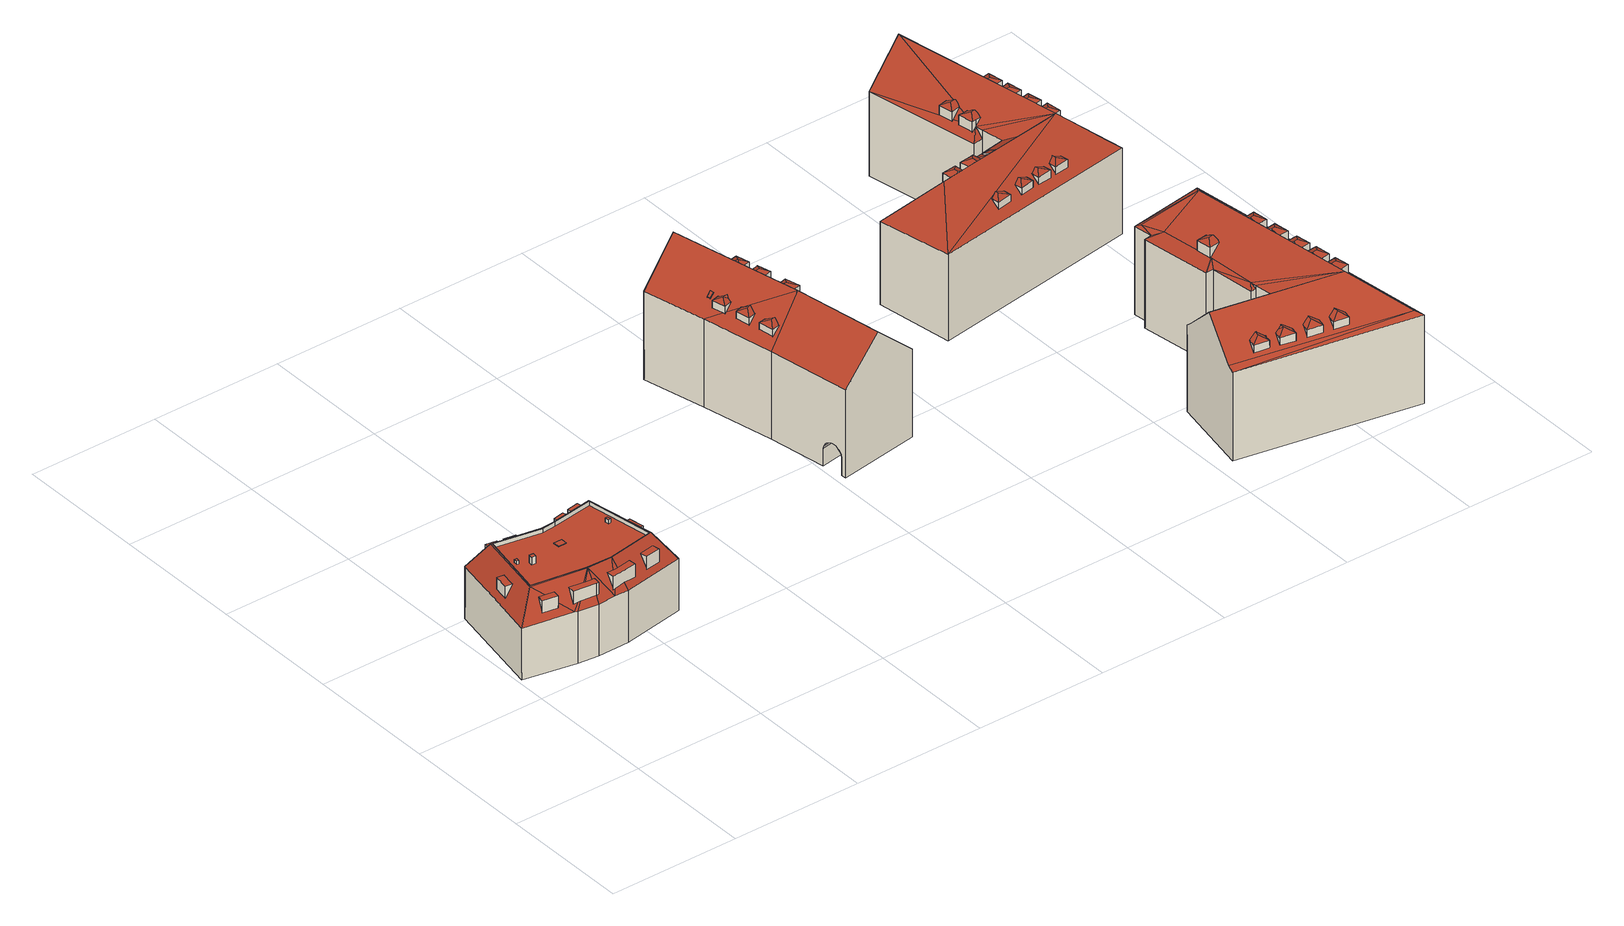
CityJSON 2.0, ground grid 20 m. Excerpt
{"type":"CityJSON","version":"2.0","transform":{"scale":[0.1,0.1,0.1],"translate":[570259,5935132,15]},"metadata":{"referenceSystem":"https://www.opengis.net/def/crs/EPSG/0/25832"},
"CityObjects":{
"building1":{"type":"Building","attributes":{"Grundfläche 2D":"360.085735","Grundhöhe NN":"15.982"},"children":["building1-1","building1-2","building1-3","building1-4","building1-5","building1-6","building1-7","building1-8","building1-9","building1-10","building1-11","building1-12","building1-13","building1-14","building1-15","building1-16"],"geometry":[{"type":"Solid","lod":"3","boundaries":[[[[0,1,2,3,4]],[[5,6,7,8,2,9,10]],[[2,8,7,6,0,4,3]],[[11,12,13,14,9,15,16]],[[12,6,5,10,9,14,13]],[[17,18,19,20,21,22,23]],[[16,15,21,20,19,18,17,23,12,11]],[[24,25,1,0,26]],[[23,22,27,28,29]],[[30,28,31,32,33]],[[30,29,28]],[[34,35,36,37,31,38,39]],[[35,30,33,32,31,37,36]],[[38,40,41,42,35,34,39]],[[42,41,40,43,35]],[[43,44,45,46,47,48,49]],[[49,48,47,35,43]],[[47,46,45,44,24,26]],[[12,23,29,30,35,47,26,0,6],[50,51,52,53,54,55,56,57]],[[58,59,60,61,62,63,64,65]],[[60,59,50,57]],[[60,57,56,61]],[[63,62,55,54]],[[55,62,61,56]],[[50,59,58,51]],[[58,65,52,51]],[[65,64,53,52]],[[53,64,63,54]],[[9,2,1,66,67]],[[15,9,67,68]],[[22,21,15,68,69]],[[28,27,22,69,70]],[[38,31,28,70,71]],[[40,38,71,72]],[[44,43,40,72,73]],[[24,44,73,74]],[[1,25,24,74,66]],[[70,69,68,67,66,74,73,72,71]]]],"semantics":{"surfaces":[{"type":"RoofSurface"},{"type":"WallSurface"},{"type":"GroundSurface"}],"values":[[0,0,0,0,0,0,0,0,0,0,0,0,0,0,0,0,0,0,0,0,1,1,1,1,1,1,1,1,1,1,1,1,1,1,1,1,1,2]]}}]},
"building1-1":{"type":"BuildingInstallation","parents":["building1"],"geometry":[{"type":"MultiSurface","lod":"3","boundaries":[[[75,76,77,78,79,80]],[[81,82,76,75]],[[78,77,76,82,83,84]],[[79,78,84,85]],[[75,80,79,85,81]]],"semantics":{"surfaces":[{"type":"RoofSurface"},{"type":"WallSurface"}],"values":[0,1,1,1,1]}}]},
"building1-2":{"type":"BuildingInstallation","parents":["building1"],"geometry":[{"type":"MultiSurface","lod":"3","boundaries":[[[86,87,88,89]],[[90,87,86,91,8]],[[87,90,7,88]],[[86,89,91]]],"semantics":{"surfaces":[{"type":"RoofSurface"},{"type":"WallSurface"}],"values":[0,1,1,1]}}]},
"building1-3":{"type":"BuildingInstallation","parents":["building1"],"geometry":[{"type":"MultiSurface","lod":"3","boundaries":[[[92,93,94,95]],[[95,94,96,97]],[[92,95,97,98]],[[93,92,98,99]],[[94,93,99,96]]],"semantics":{"surfaces":[{"type":"RoofSurface"},{"type":"WallSurface"}],"values":[0,1,1,1,1]}}]},
"building1-4":{"type":"BuildingInstallation","parents":["building1"],"geometry":[{"type":"MultiSurface","lod":"3","boundaries":[[[13,100,101,102,103,104,105,11]],[[104,106,16,105]],[[101,100,5,107]],[[101,107,10,108,14,106,104,103,102]]],"semantics":{"surfaces":[{"type":"RoofSurface"},{"type":"WallSurface"}],"values":[0,1,1,1]}}]},
"building1-5":{"type":"BuildingInstallation","parents":["building1"],"geometry":[{"type":"MultiSurface","lod":"3","boundaries":[[[109,110,111,112]],[[112,111,113]],[[109,114,110]],[[115,113,111,110,114]]],"semantics":{"surfaces":[{"type":"RoofSurface"},{"type":"WallSurface"}],"values":[0,1,1,1]}}]},
"building1-6":{"type":"BuildingInstallation","parents":["building1"],"geometry":[{"type":"MultiSurface","lod":"3","boundaries":[[[116,117,42,34,36,118,119,120]],[[117,116,121]],[[119,118,122]],[[119,122,37,39,41,120]],[[116,120,41,121]]],"semantics":{"surfaces":[{"type":"RoofSurface"},{"type":"WallSurface"}],"values":[0,1,1,1,1]}}]},
"building1-7":{"type":"BuildingInstallation","parents":["building1"],"geometry":[{"type":"MultiSurface","lod":"3","boundaries":[[[123,124,125,126]],[[125,124,127]],[[123,126,128]],[[124,123,128,127]]],"semantics":{"surfaces":[{"type":"RoofSurface"},{"type":"WallSurface"}],"values":[0,1,1,1]}}]},
"building1-8":{"type":"BuildingInstallation","parents":["building1"],"geometry":[{"type":"MultiSurface","lod":"3","boundaries":[[[129,130,131,132,33]],[[132,131,133,32]],[[130,129,134]],[[131,130,134,133]]],"semantics":{"surfaces":[{"type":"RoofSurface"},{"type":"WallSurface"}],"values":[0,1,1,1]}}]},
"building1-9":{"type":"BuildingInstallation","parents":["building1"],"geometry":[{"type":"MultiSurface","lod":"3","boundaries":[[[135,136,137,138,139]],[[140,19,139,138,137]],[[136,135,141]],[[20,140,137,136,141]]],"semantics":{"surfaces":[{"type":"RoofSurface"},{"type":"WallSurface"}],"values":[0,1,1,1]}}]},
"building1-10":{"type":"BuildingInstallation","parents":["building1"],"geometry":[{"type":"MultiSurface","lod":"3","boundaries":[[[48,142,143,144,145,146,46]],[[147,146,145]],[[143,142,148]],[[147,145,144,143,148,49,45]]],"semantics":{"surfaces":[{"type":"RoofSurface"},{"type":"WallSurface"}],"values":[0,1,1,1]}}]},
"building1-11":{"type":"BuildingInstallation","parents":["building1"],"geometry":[{"type":"MultiSurface","lod":"3","boundaries":[[[149,150,151,152]],[[153,154,152,151]],[[149,152,154,155]],[[155,156,150,149]],[[151,150,156,153]]],"semantics":{"surfaces":[{"type":"RoofSurface"},{"type":"WallSurface"}],"values":[0,1,1,1,1]}}]},
"building1-12":{"type":"BuildingInstallation","parents":["building1"],"geometry":[{"type":"MultiSurface","lod":"3","boundaries":[[[157,158,159,160]],[[159,158,161,162]],[[157,160,163]],[[161,158,157,163,164]]],"semantics":{"surfaces":[{"type":"RoofSurface"},{"type":"WallSurface"}],"values":[0,1,1,1]}}]},
"building1-13":{"type":"BuildingInstallation","parents":["building1"],"geometry":[{"type":"MultiSurface","lod":"3","boundaries":[[[17,165,166,167,168]],[[168,167,169]],[[166,165,18,170]],[[167,166,170,169]]],"semantics":{"surfaces":[{"type":"RoofSurface"},{"type":"WallSurface"}],"values":[0,1,1,1]}}]},
"building1-14":{"type":"BuildingInstallation","parents":["building1"],"geometry":[{"type":"MultiSurface","lod":"3","boundaries":[[[171,172,173,174]],[[174,173,175,176]],[[171,174,176,177]],[[177,178,172,171]],[[178,175,173,172]]],"semantics":{"surfaces":[{"type":"RoofSurface"},{"type":"WallSurface"}],"values":[0,1,1,1,1]}}]},
"building1-15":{"type":"BuildingInstallation","parents":["building1"],"geometry":[{"type":"MultiSurface","lod":"3","boundaries":[[[179,180,181,182,4]],[[182,181,183,3]],[[180,179,184]],[[181,180,184,183]]],"semantics":{"surfaces":[{"type":"RoofSurface"},{"type":"WallSurface"}],"values":[0,1,1,1]}}]},
"building1-16":{"type":"BuildingInstallation","parents":["building1"],"geometry":[{"type":"MultiSurface","lod":"3","boundaries":[[[185,186,187,188]],[[188,187,189,190]],[[185,188,190,191]],[[186,185,191,192]],[[187,186,192,189]]],"semantics":{"surfaces":[{"type":"RoofSurface"},{"type":"WallSurface"}],"values":[0,1,1,1,1]}}]},
"building2":{"type":"Building","attributes":{"Grundfläche 2D":"383.213323","Grundhöhe NN":"17.185"},"children":["building2-1","building2-2","building2-3","building2-4","building2-5","building2-6","building2-7","building2-8","building2-9"],"geometry":[{"type":"Solid","lod":"3","boundaries":[[[[193,194,195]],[[193,196,194]],[[197,198,199,200,201,202,203]],[[200,199,198,197,203,202,196,193]],[[204,196,202,205,206,207]],[[207,206,208,196,204]],[[208,209,194,196]],[[210,211,212,213,214,215,216,217,218,219,220,221,222,200,193,195,223]],[[201,200,222,224]],[[205,202,201,224,225]],[[206,205,225,226]],[[208,206,226,227]],[[228,229,230,231,232,233,234,235,236,237,238,239,209,208,227]],[[195,194,209,239,223]],[[211,210,238,237]],[[229,228,220,219]],[[222,221,220,228,227,226,225,224]],[[238,210,223,239]],[[230,229,219,218]],[[231,230,218,217]],[[217,216,232,231]],[[216,215,233,232]],[[215,214,234,233]],[[214,213,235,234]],[[213,212,236,235]],[[237,236,212,211]]]],"semantics":{"surfaces":[{"type":"RoofSurface"},{"type":"WallSurface"},{"type":"GroundSurface"},{"type":"OuterCeilingSurface"}],"values":[[0,0,0,0,0,0,0,1,1,1,1,1,1,1,1,1,2,2,3,3,3,3,3,3,3,3]]}}]},
"building2-1":{"type":"BuildingInstallation","parents":["building2"],"geometry":[{"type":"MultiSurface","lod":"3","boundaries":[[[240,241,242,243]],[[243,242,244,245]],[[240,243,245,246]],[[241,240,246,247]],[[242,241,247,244]]],"semantics":{"surfaces":[{"type":"RoofSurface"},{"type":"WallSurface"}],"values":[0,1,1,1,1]}}]},
"building2-2":{"type":"BuildingInstallation","parents":["building2"],"geometry":[{"type":"MultiSurface","lod":"3","boundaries":[[[248,249,250,251,252,253]],[[253,252,254]],[[254,252,251,255,256]],[[257,198,249,248,253]],[[254,256,258]],[[199,257,253,254,258]]],"semantics":{"surfaces":[{"type":"RoofSurface"},{"type":"WallSurface"}],"values":[0,0,0,1,1,1]}}]},
"building2-3":{"type":"BuildingInstallation","parents":["building2"],"geometry":[{"type":"MultiSurface","lod":"3","boundaries":[[[259,260,261,262]],[[262,261,263,264]],[[259,262,264,265]],[[260,259,265,266]],[[261,260,266,263]]],"semantics":{"surfaces":[{"type":"RoofSurface"},{"type":"WallSurface"}],"values":[0,1,1,1,1]}}]},
"building2-4":{"type":"BuildingInstallation","parents":["building2"],"geometry":[{"type":"MultiSurface","lod":"3","boundaries":[[[267,268,269,270]],[[268,267,271]],[[267,270,203,272]],[[272,273,267]],[[271,267,273,274]],[[269,268,275]],[[271,274,197,276]],[[276,275,268,271]]],"semantics":{"surfaces":[{"type":"RoofSurface"},{"type":"WallSurface"}],"values":[0,0,0,0,0,1,1,1]}}]},
"building2-5":{"type":"BuildingInstallation","parents":["building2"],"geometry":[{"type":"MultiSurface","lod":"3","boundaries":[[[277,278,279,280]],[[280,279,281]],[[278,282,279]],[[283,281,279,282,284,285]],[[277,280,286,287]],[[281,283,288]],[[288,286,280,281]]],"semantics":{"surfaces":[{"type":"RoofSurface"},{"type":"WallSurface"}],"values":[0,0,0,0,1,1,1]}}]},
"building2-6":{"type":"BuildingInstallation","parents":["building2"],"geometry":[{"type":"MultiSurface","lod":"3","boundaries":[[[289,290,291,292,293]],[[291,290,294]],[[295,294,290,289,296,297]],[[292,291,298]],[[295,297,299,294]],[[299,298,291,294]]],"semantics":{"surfaces":[{"type":"RoofSurface"},{"type":"WallSurface"}],"values":[0,0,0,1,1,1]}}]},
"building2-7":{"type":"BuildingInstallation","parents":["building2"],"geometry":[{"type":"MultiSurface","lod":"3","boundaries":[[[300,301,302,303]],[[303,302,304]],[[301,305,302]],[[304,302,305,306,307]],[[303,308,204,300]],[[304,307,309]],[[207,308,303,304,309]]],"semantics":{"surfaces":[{"type":"RoofSurface"},{"type":"WallSurface"}],"values":[0,0,0,0,1,1,1]}}]},
"building2-8":{"type":"BuildingInstallation","parents":["building2"],"geometry":[{"type":"MultiSurface","lod":"3","boundaries":[[[310,311,312,313,314]],[[312,311,315]],[[315,311,310,316,317]],[[312,318,313]],[[317,319,315]],[[312,315,319,318]]],"semantics":{"surfaces":[{"type":"RoofSurface"},{"type":"WallSurface"}],"values":[0,0,0,1,1,1]}}]},
"building2-9":{"type":"BuildingInstallation","parents":["building2"],"geometry":[{"type":"MultiSurface","lod":"3","boundaries":[[[320,321,322,323,324]],[[321,320,325,326]],[[324,323,327,328]],[[320,324,328,325]],[[322,321,326,329]],[[323,322,329,327]]],"semantics":{"surfaces":[{"type":"RoofSurface"},{"type":"WallSurface"}],"values":[0,1,1,1,1,1]}}]},
"building3":{"type":"Building","attributes":{"Grundfläche 2D":"631.702002","Grundhöhe NN":"17.449"},"children":["building3-1","building3-2","building3-3","building3-4","building3-5","building3-6","building3-7","building3-8","building3-9","building3-10","building3-11","building3-12","building3-13","building3-14"],"geometry":[{"type":"Solid","lod":"3","boundaries":[[[[330,331,332,333,334]],[[334,333,335]],[[336,337,338,331]],[[339,340,341,342,331,338,343]],[[342,341,340,339,343,332,331]],[[344,337,336]],[[345,337,344]],[[346,337,345]],[[347,348,346]],[[348,337,346]],[[349,348,347]],[[350,351,349]],[[351,348,349]],[[352,353,350]],[[353,351,350]],[[354,355,356,357,353,352]],[[358,355,354]],[[359,360,358]],[[358,360,355]],[[359,361,360]],[[362,332,343]],[[332,362,363,364]],[[335,333,365]],[[366,367,338,337,348]],[[343,338,368,362]],[[369,353,357,356,355,360,338]],[[360,368,338]],[[369,351,353]],[[366,348,369,338,367]],[[369,348,351]],[[361,368,360]],[[332,364,333]],[[333,364,363,365]],[[344,336,331,330,334,370,371]],[[345,344,371,372]],[[346,345,372,373]],[[347,346,373,374]],[[349,347,374,375]],[[350,349,375,376]],[[352,350,376,377]],[[354,352,377,378]],[[358,354,378,379]],[[359,358,379,380]],[[361,359,380,381]],[[368,361,381,382,362]],[[365,363,362,382,383]],[[335,365,383,384]],[[334,335,384,370]],[[380,379,378,377,376,375,374,373,372,371,370,384,383,382,381]]]],"semantics":{"surfaces":[{"type":"RoofSurface"},{"type":"WallSurface"},{"type":"GroundSurface"}],"values":[[0,0,0,0,0,0,0,0,0,0,0,0,0,0,0,0,0,0,0,0,0,0,0,0,0,0,0,0,0,0,1,1,1,1,1,1,1,1,1,1,1,1,1,1,1,1,1,1,2]]}}]},
"building3-1":{"type":"BuildingInstallation","parents":["building3"],"geometry":[{"type":"MultiSurface","lod":"3","boundaries":[[[385,386,387,388,389,390]],[[390,389,391]],[[392,391,389,388,393,394]],[[385,390,395,386]],[[393,388,387]],[[392,396,391]],[[396,395,390,391]]],"semantics":{"surfaces":[{"type":"RoofSurface"},{"type":"WallSurface"}],"values":[0,0,0,1,1,1,1]}}]},
"building3-2":{"type":"BuildingInstallation","parents":["building3"],"geometry":[{"type":"MultiSurface","lod":"3","boundaries":[[[397,398,399]],[[400,401,398,397,402]],[[403,399,398,401,404,405,367]],[[402,397,406,366]],[[404,401,400]],[[399,403,407]],[[407,406,397,399]]],"semantics":{"surfaces":[{"type":"RoofSurface"},{"type":"WallSurface"}],"values":[0,0,0,1,1,1,1]}}]},
"building3-3":{"type":"BuildingInstallation","parents":["building3"],"geometry":[{"type":"MultiSurface","lod":"3","boundaries":[[[408,409,410,411,412,413]],[[411,410,414]],[[415,414,410,409,416,417]],[[412,411,418]],[[416,409,408]],[[414,415,419]],[[419,418,411,414]]],"semantics":{"surfaces":[{"type":"RoofSurface"},{"type":"WallSurface"}],"values":[0,0,0,1,1,1,1]}}]},
"building3-4":{"type":"BuildingInstallation","parents":["building3"],"geometry":[{"type":"MultiSurface","lod":"3","boundaries":[[[420,421,422]],[[423,424,421,420]],[[425,426,424,423]],[[422,427,425,423,420]],[[428,427,422,421]],[[426,428,421,424]]],"semantics":{"surfaces":[{"type":"RoofSurface"},{"type":"WallSurface"}],"values":[0,0,1,1,1,1]}}]},
"building3-5":{"type":"BuildingInstallation","parents":["building3"],"geometry":[{"type":"MultiSurface","lod":"3","boundaries":[[[429,430,431,432,433]],[[432,431,434]],[[435,434,431,430,436]],[[432,437,433]],[[429,438,430]],[[430,438,436]],[[435,439,434]],[[432,434,439,437]]],"semantics":{"surfaces":[{"type":"RoofSurface"},{"type":"WallSurface"}],"values":[0,0,0,1,1,1,1,1]}}]},
"building3-6":{"type":"BuildingInstallation","parents":["building3"],"geometry":[{"type":"MultiSurface","lod":"3","boundaries":[[[440,441,442,443,444,445]],[[443,442,446]],[[447,446,442,441,448,449]],[[443,450,444]],[[448,441,440,451]],[[447,452,446]],[[443,446,452,450]]],"semantics":{"surfaces":[{"type":"RoofSurface"},{"type":"WallSurface"}],"values":[0,0,0,1,1,1,1]}}]},
"building3-7":{"type":"BuildingInstallation","parents":["building3"],"geometry":[{"type":"MultiSurface","lod":"3","boundaries":[[[453,454,455,456]],[[456,457,458,453]],[[459,457,456,455,460,341]],[[458,457,459,461]],[[455,454,462,460]],[[462,454,453,458,461,342]]],"semantics":{"surfaces":[{"type":"RoofSurface"},{"type":"WallSurface"}],"values":[0,0,1,1,1,1]}}]},
"building3-8":{"type":"BuildingInstallation","parents":["building3"],"geometry":[{"type":"MultiSurface","lod":"3","boundaries":[[[463,464,465,466,467,468]],[[466,465,469]],[[470,469,465,464,471,472]],[[466,473,467]],[[463,474,464]],[[464,474,471]],[[470,475,469]],[[466,469,475,473]]],"semantics":{"surfaces":[{"type":"RoofSurface"},{"type":"WallSurface"}],"values":[0,0,0,1,1,1,1,1]}}]},
"building3-9":{"type":"BuildingInstallation","parents":["building3"],"geometry":[{"type":"MultiSurface","lod":"3","boundaries":[[[476,477,478,479,480,481]],[[479,478,482]],[[483,478,477,484,485]],[[478,483,486,482]],[[480,479,487]],[[484,477,476]],[[482,486,488]],[[488,487,479,482]]],"semantics":{"surfaces":[{"type":"RoofSurface"},{"type":"WallSurface"}],"values":[0,0,0,0,1,1,1,1]}}]},
"building3-10":{"type":"BuildingInstallation","parents":["building3"],"geometry":[{"type":"MultiSurface","lod":"3","boundaries":[[[489,490,491,492,493,494]],[[492,491,495]],[[496,495,491,490,497,498]],[[493,492,499]],[[497,490,489]],[[495,496,500]],[[500,499,492,495]]],"semantics":{"surfaces":[{"type":"RoofSurface"},{"type":"WallSurface"}],"values":[0,0,0,1,1,1,1]}}]},
"building3-11":{"type":"BuildingInstallation","parents":["building3"],"geometry":[{"type":"MultiSurface","lod":"3","boundaries":[[[501,502,503,504,505,506,507]],[[503,502,508]],[[508,502,501,509,510,511,512,513]],[[504,503,514,356,515,505]],[[509,501,507,516]],[[517,508,513,512,357]],[[517,514,503,508]]],"semantics":{"surfaces":[{"type":"RoofSurface"},{"type":"WallSurface"}],"values":[0,0,0,1,1,1,1]}}]},
"building3-12":{"type":"BuildingInstallation","parents":["building3"],"geometry":[{"type":"MultiSurface","lod":"3","boundaries":[[[518,519,520,521,522,523]],[[521,520,524]],[[525,524,520,519,526,527]],[[521,528,522]],[[518,529,519]],[[519,529,526]],[[525,530,524]],[[521,524,530,528]]],"semantics":{"surfaces":[{"type":"RoofSurface"},{"type":"WallSurface"}],"values":[0,0,0,1,1,1,1,1]}}]},
"building3-13":{"type":"BuildingInstallation","parents":["building3"],"geometry":[{"type":"MultiSurface","lod":"3","boundaries":[[[531,532,533,534,535]],[[536,531,535,534,537,534]],[[538,533,532,539]],[[534,533,538,537]],[[532,531,536,539]]],"semantics":{"surfaces":[{"type":"RoofSurface"},{"type":"WallSurface"}],"values":[0,1,1,1,1]}}]},
"building3-14":{"type":"BuildingInstallation","parents":["building3"],"geometry":[{"type":"MultiSurface","lod":"3","boundaries":[[[540,541,542,543,544,545]],[[546,540,545,547]],[[340,548,541,540,546,547,549,550]],[[549,547,545,544,551,339]],[[542,541,548,552]],[[551,544,543,542,552,553]]],"semantics":{"surfaces":[{"type":"RoofSurface"},{"type":"WallSurface"}],"values":[0,0,1,1,1,1]}}]},
"building4":{"type":"Building","attributes":{"Grundfläche 2D":"625.158562","Grundhöhe NN":"17.695"},"children":["building4-1","building4-2","building4-3","building4-4","building4-5","building4-6","building4-7","building4-8","building4-9","building4-10","building4-11","building4-12","building4-13"],"geometry":[{"type":"Solid","lod":"3","boundaries":[[[[554,555,556,557]],[[558,559,560,561,562,556,563,564]],[[559,558,564,563,565,560]],[[566,554,557,567]],[[567,557,568,566]],[[560,569,557]],[[562,561,560,557,556]],[[570,557,569,571]],[[565,572,560]],[[573,574,575,576,570,571]],[[576,577,578]],[[574,577,576,575]],[[579,568,580,581,582,578,583,584,585]],[[586,568,557,570,576,578]],[[580,568,586,578,582,581]],[[566,568,579]],[[583,578,577]],[[560,572,569]],[[574,584,583,577]],[[563,556,555,587,588]],[[565,563,588,589]],[[572,565,589,590]],[[569,572,590,591,571]],[[584,574,573,571,591,592]],[[585,584,592,593]],[[579,585,593,594]],[[566,579,594,595]],[[554,566,595,596]],[[555,554,596,587]],[[589,588,587,596,595,594,593,592,591,590]]]],"semantics":{"surfaces":[{"type":"RoofSurface"},{"type":"WallSurface"},{"type":"GroundSurface"}],"values":[[0,0,0,0,0,0,0,0,0,0,0,0,0,0,0,0,1,1,1,1,1,1,1,1,1,1,1,1,1,2]]}}]},
"building4-1":{"type":"BuildingInstallation","parents":["building4"],"geometry":[{"type":"MultiSurface","lod":"3","boundaries":[[[597,598,599,600,601]],[[599,598,602]],[[602,598,597,603,604]],[[599,605,600]],[[604,606,602]],[[599,602,606,605]]],"semantics":{"surfaces":[{"type":"RoofSurface"},{"type":"WallSurface"}],"values":[0,0,0,1,1,1]}}]},
"building4-2":{"type":"BuildingInstallation","parents":["building4"],"geometry":[{"type":"MultiSurface","lod":"3","boundaries":[[[607,608,609,610,611]],[[609,608,612]],[[612,608,607,613,614]],[[609,615,610]],[[614,616,612]],[[609,612,616,615]]],"semantics":{"surfaces":[{"type":"RoofSurface"},{"type":"WallSurface"}],"values":[0,0,0,1,1,1]}}]},
"building4-3":{"type":"BuildingInstallation","parents":["building4"],"geometry":[{"type":"MultiSurface","lod":"3","boundaries":[[[617,618,619,620,621]],[[621,620,622]],[[623,624,625,622,620,619]],[[558,617,621,626]],[[623,619,618,562]],[[622,625,564]],[[564,626,621,622]]],"semantics":{"surfaces":[{"type":"RoofSurface"},{"type":"WallSurface"}],"values":[0,0,0,1,1,1,1]}}]},
"building4-4":{"type":"BuildingInstallation","parents":["building4"],"geometry":[{"type":"MultiSurface","lod":"3","boundaries":[[[627,628,629,630]],[[628,627,631]],[[631,627,630,632]],[[628,633,629]],[[632,634,631]],[[628,631,634,633]]],"semantics":{"surfaces":[{"type":"RoofSurface"},{"type":"WallSurface"}],"values":[0,0,0,1,1,1]}}]},
"building4-5":{"type":"BuildingInstallation","parents":["building4"],"geometry":[{"type":"MultiSurface","lod":"3","boundaries":[[[567,635,636,637,638,639]],[[637,636,640]],[[640,636,635,641,642]],[[637,643,638]],[[642,644,640]],[[637,640,644,643]]],"semantics":{"surfaces":[{"type":"RoofSurface"},{"type":"WallSurface"}],"values":[0,0,0,1,1,1]}}]},
"building4-6":{"type":"BuildingInstallation","parents":["building4"],"geometry":[{"type":"MultiSurface","lod":"3","boundaries":[[[645,646,647,648,649]],[[650,651,648,647,652]],[[653,654,650,652,647,646,655,656]],[[649,648,657,581]],[[646,645,658]],[[655,646,658]],[[586,659,660,650,654,653]],[[660,582,657,648,651,650]]],"semantics":{"surfaces":[{"type":"RoofSurface"},{"type":"WallSurface"}],"values":[0,0,0,1,1,1,1,1]}}]},
"building4-7":{"type":"BuildingInstallation","parents":["building4"],"geometry":[{"type":"MultiSurface","lod":"3","boundaries":[[[661,662,663,664,665]],[[663,662,666]],[[666,662,661,667,668]],[[663,669,664]],[[668,670,666]],[[663,666,670,669]]],"semantics":{"surfaces":[{"type":"RoofSurface"},{"type":"WallSurface"}],"values":[0,0,0,1,1,1]}}]},
"building4-8":{"type":"BuildingInstallation","parents":["building4"],"geometry":[{"type":"MultiSurface","lod":"3","boundaries":[[[671,672,673,674]],[[672,671,675]],[[675,671,674,676]],[[672,677,673]],[[676,678,675]],[[672,675,678,677]]],"semantics":{"surfaces":[{"type":"RoofSurface"},{"type":"WallSurface"}],"values":[0,0,0,1,1,1]}}]},
"building4-9":{"type":"BuildingInstallation","parents":["building4"],"geometry":[{"type":"MultiSurface","lod":"3","boundaries":[[[679,680,681,682,683,684]],[[682,681,685]],[[686,685,681,680,687,688]],[[682,689,683]],[[686,690,685]],[[682,685,690,689]]],"semantics":{"surfaces":[{"type":"RoofSurface"},{"type":"WallSurface"}],"values":[0,0,0,1,1,1]}}]},
"building4-10":{"type":"BuildingInstallation","parents":["building4"],"geometry":[{"type":"MultiSurface","lod":"3","boundaries":[[[691,692,693,694]],[[695,696,697,691,694,698]],[[699,700,701,702,698,694,693,692]],[[703,704,692,691]],[[704,560,699,692]],[[560,700,699]],[[695,698,702,705]],[[561,559,703,691,697,696]]],"semantics":{"surfaces":[{"type":"RoofSurface"},{"type":"WallSurface"}],"values":[0,0,0,1,1,1,1,1]}}]},
"building4-11":{"type":"BuildingInstallation","parents":["building4"],"geometry":[{"type":"MultiSurface","lod":"3","boundaries":[[[706,707,708]],[[709,710,711,712,708,707,713]],[[714,713,707,706,715,716]],[[717,718,706,708]],[[715,706,718]],[[719,580,710,709,713,714]],[[708,712,711,720,717]]],"semantics":{"surfaces":[{"type":"RoofSurface"},{"type":"WallSurface"}],"values":[0,0,0,1,1,1,1]}}]},
"building4-12":{"type":"BuildingInstallation","parents":["building4"],"geometry":[{"type":"MultiSurface","lod":"3","boundaries":[[[721,722,723,724,725]],[[723,722,726]],[[726,722,721,727,728]],[[723,729,724]],[[728,730,726]],[[723,726,730,729]]],"semantics":{"surfaces":[{"type":"RoofSurface"},{"type":"WallSurface"}],"values":[0,0,0,1,1,1]}}]},
"building4-13":{"type":"BuildingInstallation","parents":["building4"],"geometry":[{"type":"MultiSurface","lod":"3","boundaries":[[[731,732,733,734,735,736,737,738]],[[739,740,732,731]],[[575,741,736,735,734,733,742,743]],[[740,742,733,732]],[[741,744,739,731,738,737,736]]],"semantics":{"surfaces":[{"type":"RoofSurface"},{"type":"WallSurface"}],"values":[0,1,1,1,1]}}]}
},
"vertices":[
[214,373,133],[234,402,91],[182,392,91],[192,386,105],[204,379,120],[146,374,113],[149,363,133],[167,379,110],[174,386,101],[143,385,91],[145,379,104],[125,371,118],[128,362,133],[134,370,118],[139,379,103],[119,388,91],[124,374,113],[70,379,120],[76,381,115],[86,384,107],[94,387,100],[105,390,91],[35,403,91],[54,375,133],[261,247,91],[247,325,91],[232,267,133],[21,327,91],[6,249,91],[34,268,133],[35,268,133],[82,235,91],[62,249,109],[50,258,120],[109,248,120],[119,255,133],[108,249,120],[91,239,101],[86,234,91],[94,239,101],[117,230,91],[118,236,101],[119,247,120],[145,231,91],[166,231,91],[164,237,101],[161,247,120],[158,255,133],[154,247,120],[148,235,99],[230,268,133],[158,256,133],[120,257,133],[37,270,133],[57,373,133],[128,360,133],[150,362,133],[213,371,133],[158,256,127],[230,268,127],[213,371,127],[150,362,127],[128,360,127],[57,373,127],[37,270,127],[120,257,127],[234,402,10],[143,385,10],[119,388,10],[35,403,10],[6,249,10],[86,234,10],[117,230,10],[166,231,10],[261,247,10],
[230,342,116],[232,333,115],[241,334,101],[242,334,99],[240,344,99],[235,343,108],[230,342,115],[232,333,114],[241,334,100],[242,334,98],[240,344,98],
[182,387,120],[166,384,120],[168,373,120],[185,376,120],[166,384,101],[182,387,100],
[207,323,133],[211,324,133],[210,330,133],[206,329,133],[210,330,127],[206,329,127],[207,323,127],[211,324,127],
[146,371,118],[146,379,118],[145,379,118],[143,379,118],[124,379,118],[124,371,118],[124,379,105],[146,379,104],[143,379,103],
[235,299,119],[246,301,119],[242,324,119],[231,322,119],[242,324,101],[246,301,100],[244,312,101],
[122,236,120],[123,247,120],[85,252,120],[83,240,120],[118,236,120],[122,236,101],[83,240,100],
[206,243,120],[229,246,120],[227,258,120],[204,255,120],[229,246,100],[206,243,100],
[41,259,120],[39,248,120],[62,244,120],[64,256,120],[62,244,101],[39,248,101],
[102,374,120],[104,385,120],[86,388,120],[86,384,120],[84,377,120],[86,388,100],[104,385,100],
[144,247,120],[145,235,120],[164,237,120],[184,239,120],[183,251,120],[184,239,100],[145,235,98],
[137,322,128],[137,332,128],[124,332,128],[124,322,128],[124,332,127],[124,322,127],[137,322,127],[137,332,127],
[26,326,120],[22,303,120],[33,301,120],[37,324,120],[22,303,101],[26,302,109],[26,326,102],[24,313,101],
[75,378,120],[77,390,120],[60,393,120],[58,382,120],[60,393,101],[77,390,100],
[58,325,132],[61,324,132],[62,330,132],[58,330,132],[62,330,127],[58,330,127],[58,325,127],[61,324,127],
[212,380,120],[210,392,120],[192,389,120],[194,377,120],[192,389,100],[210,392,100],
[72,312,139],[78,311,139],[79,317,139],[73,318,139],[79,317,127],[73,318,127],[72,312,127],[78,311,127],
[702,487,159],[664,344,218],[727,353,159],[641,481,218],[656,608,178],[665,596,172],[667,594,170],[684,571,159],[654,697,159],[597,683,218],[645,622,185],[579,551,173],[537,668,159],[559,572,159],[576,554,171],[582,461,159],[603,334,159],[726,361,22],[726,361,49],[725,362,55],[725,366,60],[724,371,63],[722,377,64],[721,383,63],[720,388,60],[720,391,55],[719,393,49],[719,393,22],[702,487,22],[684,571,22],[727,353,22],[654,697,22],[537,668,22],[559,572,22],[582,461,22],[597,373,22],[597,373,49],[597,371,55],[598,368,60],[599,363,63],[600,357,64],[601,351,63],[601,346,60],[602,342,55],[602,341,49],[602,341,22],[603,334,22],
[576,586,179],[577,581,179],[583,582,185],[582,588,185],[583,582,184],[582,588,184],[576,586,178],[577,581,178],
[665,596,183],[654,594,183],[653,588,185],[651,582,188],[659,584,188],[666,597,183],[671,575,183],[655,577,185],[658,572,183],[666,597,170],[671,575,170],
[677,513,178],[670,512,186],[671,506,186],[678,508,178],[671,506,185],[678,508,177],[677,513,177],[670,512,185],
[651,617,188],[658,630,183],[646,628,183],[645,623,185],[663,609,183],[644,616,188],[647,611,185],[651,607,183],[658,630,170],[663,609,171],
[664,548,183],[663,543,185],[668,538,188],[676,551,183],[681,528,183],[661,537,188],[668,525,183],[665,531,185],[668,526,183],[676,551,171],[674,550,173],[681,528,170],
[599,526,188],[593,524,188],[585,511,183],[597,514,183],[598,520,185],[581,533,183],[592,536,183],[594,534,184],[593,536,183],[585,511,171],[581,533,171],
[589,553,183],[590,559,185],[584,563,188],[577,550,183],[572,571,183],[591,564,188],[588,569,185],[584,574,183],[577,550,171],[572,571,171],
[608,486,188],[601,485,188],[593,472,183],[605,474,183],[606,480,185],[589,495,183],[604,492,185],[601,497,183],[593,472,171],[589,495,172],
[682,491,178],[680,496,178],[673,494,186],[674,489,186],[681,491,178],[682,491,177],[680,496,177],[674,489,185],[681,491,177],[673,494,185],
[1035,165,170],[1025,116,218],[1086,153,172],[1088,162,163],[1037,177,159],[1097,166,159],[1015,63,168],[1278,12,168],[1218,80,218],[1163,134,178],[1158,133,179],[1155,133,180],[1148,132,182],[1170,135,176],[1014,54,162],[1287,3,162],[1264,197,161],[1235,407,162],[1229,398,165],[1119,389,162],[1123,360,162],[1125,383,165],[1111,358,162],[1135,348,169],[1126,250,162],[1146,265,169],[1146,266,169],[1143,289,169],[1138,251,162],[1146,182,162],[1153,192,167],[1154,183,162],[1159,147,167],[1096,160,167],[1088,162,167],[1096,160,163],[1226,293,182],[1225,272,186],[1154,183,167],[1184,338,218],[1037,177,24],[1014,54,24],[1287,3,24],[1264,197,24],[1235,407,24],[1119,389,24],[1123,360,24],[1111,358,24],[1126,250,24],[1138,251,24],[1146,182,24],[1154,183,24],[1159,147,24],[1096,160,24],[1097,166,24],
[1078,68,184],[1079,68,184],[1070,76,190],[1069,76,190],[1067,68,190],[1076,56,184],[1053,60,184],[1056,73,184],[1067,77,190],[1061,74,187],[1076,56,172],[1053,60,172],
[1239,295,184],[1229,282,190],[1242,272,184],[1222,288,187],[1223,281,190],[1224,293,184],[1227,270,184],[1224,274,187],[1224,273,186],[1239,295,170],[1242,272,170],
[1145,62,190],[1144,62,190],[1143,54,190],[1152,41,184],[1155,54,184],[1151,57,187],[1129,45,184],[1132,58,184],[1143,62,190],[1137,60,187],[1152,41,172],[1129,45,172],
[1121,144,176],[1127,143,176],[1121,145,176],[1119,135,185],[1125,134,186],[1119,135,184],[1125,134,185],[1121,145,175],[1127,143,175],
[1236,176,187],[1237,170,190],[1244,171,190],[1254,185,184],[1239,183,184],[1257,161,184],[1242,159,184],[1238,165,187],[1254,185,169],[1237,170,187],[1257,161,169],
[1227,251,187],[1228,244,190],[1234,245,190],[1244,258,184],[1229,256,184],[1228,253,185],[1247,234,184],[1232,233,184],[1229,237,187],[1230,235,186],[1244,258,169],[1228,244,187],[1247,234,169],
[1148,132,183],[1148,128,187],[1154,127,187],[1155,133,181],[1156,136,178],[1150,137,178],[1156,136,177],[1154,127,186],[1150,137,177],[1148,128,186],
[1232,210,187],[1233,204,190],[1239,205,190],[1249,219,184],[1234,217,184],[1233,214,186],[1252,196,184],[1237,194,184],[1233,199,187],[1235,196,186],[1249,219,170],[1233,204,187],[1252,196,170],
[1107,69,189],[1105,69,190],[1104,62,190],[1113,48,184],[1116,61,184],[1112,65,187],[1090,53,184],[1097,67,186],[1104,69,189],[1102,69,188],[1093,66,184],[1113,48,172],[1090,53,172],
[1183,55,190],[1181,55,190],[1180,47,190],[1189,34,184],[1192,47,184],[1187,50,187],[1167,38,184],[1169,51,184],[1180,55,190],[1174,53,187],[1189,34,172],[1167,38,172],
[1161,280,190],[1154,279,190],[1145,266,185],[1147,266,185],[1161,268,185],[1162,270,186],[1162,271,187],[1142,289,185],[1160,288,186],[1159,290,186],[1159,291,185],[1158,291,185],[1143,289,185],[1145,266,169],[1147,266,170],[1161,280,186],[1142,289,169],
[1241,140,188],[1241,136,190],[1248,137,190],[1258,150,184],[1244,148,184],[1242,144,186],[1261,127,184],[1247,125,184],[1242,131,188],[1244,128,186],[1258,150,170],[1241,136,188],[1261,127,170],
[1127,133,186],[1133,132,186],[1134,141,177],[1128,142,176],[1128,142,177],[1127,133,185],[1128,142,175],[1134,141,176],[1133,132,185],
[1158,133,180],[1157,126,188],[1163,124,188],[1163,125,188],[1165,133,179],[1163,134,179],[1158,134,179],[1158,135,179],[1157,126,187],[1158,135,178],[1158,134,178],[1165,133,178],[1163,124,187],[1163,125,187],
[1216,538,161],[1157,863,159],[1099,852,218],[1147,588,218],[1078,713,170],[1082,701,171],[1088,679,173],[1089,702,179],[1091,728,186],[1042,841,159],[1072,734,168],[1075,665,159],[892,488,162],[1007,533,187],[940,557,218],[1090,668,173],[1111,614,185],[1095,633,173],[1090,668,159],[1064,628,173],[1056,626,173],[1055,620,177],[1053,606,184],[1038,624,173],[1039,615,173],[874,606,157],[998,597,186],[1016,609,176],[1031,619,167],[1038,624,164],[1056,626,164],[1055,634,156],[1038,615,174],[1157,863,27],[1042,841,27],[1075,665,27],[1090,668,27],[1095,633,27],[1056,626,27],[1055,634,27],[874,606,27],[892,488,27],[1216,538,27],
[1163,670,188],[1170,672,188],[1178,684,183],[1166,682,183],[1164,675,185],[1182,662,183],[1166,666,185],[1170,660,183],[1178,684,171],[1182,662,171],
[1047,540,188],[1048,534,188],[1061,526,184],[1059,537,184],[1052,539,186],[1039,522,184],[1043,537,186],[1037,534,184],[1061,526,173],[1039,522,173],
[1090,715,183],[1092,722,186],[1092,726,188],[1084,725,188],[1076,712,183],[1072,734,183],[1091,731,186],[1088,734,184],[1086,737,183],[1076,712,168],
[1175,639,188],[1184,652,183],[1172,650,183],[1169,638,188],[1187,629,183],[1176,627,183],[1184,652,171],[1187,629,172],
[1005,533,188],[1005,527,188],[1019,519,184],[1017,530,184],[1011,532,186],[996,515,184],[995,528,184],[994,527,184],[1019,519,173],[996,515,173],
[1023,601,186],[1028,601,188],[1027,608,188],[1014,617,183],[1017,603,183],[1037,620,183],[1031,619,183],[1035,618,183],[1039,606,183],[1038,615,183],[1034,602,185],[1037,604,184],[1014,617,167],[1028,601,185],[1038,615,173],[1037,620,168],
[1157,704,188],[1164,705,188],[1172,719,183],[1160,716,183],[1158,710,185],[1176,696,183],[1160,699,185],[1164,694,183],[1172,719,170],[1176,696,171],
[1080,539,188],[1093,530,184],[1091,542,184],[1079,545,188],[1071,527,184],[1069,539,184],[1093,530,172],[1071,527,173],
[1153,745,184],[1151,736,188],[1157,737,188],[1166,751,183],[1154,749,183],[1153,747,183],[1170,728,183],[1158,726,183],[1152,734,186],[1155,731,185],[1166,751,170],[1170,728,171],
[1078,701,183],[1082,678,183],[1084,681,184],[1090,691,188],[1096,698,185],[1093,703,183],[1089,702,183],[1097,692,188],[1088,679,183],[1097,680,183],[1097,683,184],[1098,686,185],[1078,701,168],[1082,678,167],[1097,692,185],
[981,612,183],[994,603,188],[1004,615,183],[998,597,187],[1000,597,186],[1006,601,183],[1005,602,183],[995,596,188],[990,595,186],[983,597,183],[986,597,184],[1004,615,168],[981,612,167],[995,596,186],[1005,602,181],
[1111,550,188],[1112,544,188],[1125,535,184],[1123,547,184],[1117,549,186],[1103,532,184],[1106,547,186],[1101,544,184],[1125,535,172],[1103,532,172],
[1055,608,184],[1066,610,184],[1065,621,178],[1057,620,178],[1055,620,178],[1053,620,178],[1054,614,181],[1054,610,183],[1055,608,183],[1066,610,183],[1053,620,177],[1065,621,177],[1057,620,177],[1054,610,182]
]}
